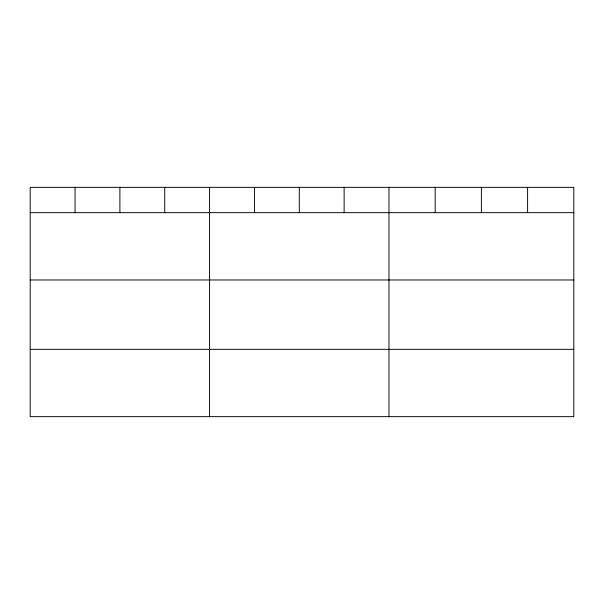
<?xml version="1.0" encoding="UTF-8"?>
<svg xmlns="http://www.w3.org/2000/svg" width="604" height="604" viewBox="0 0 604 604"><rect width="100%" height="100%" fill="white"/><g stroke="black" fill="none" stroke-linecap="round" stroke-linejoin="round"><path stroke-width="0.91" d="M573.8 212.661L573.8 416.647L30.2 416.647L30.2 187.353L573.8 187.353L573.8 212.661L30.2 212.661M30.2 279.977L573.8 279.977M30.2 349.331L573.8 349.331M527.594 187.353L527.594 212.661M481.388 187.353L481.388 212.661M435.182 187.353L435.182 212.661M388.976 187.353L388.976 416.647M344.129 187.353L344.129 212.661M299.282 187.353L299.282 212.661M254.435 187.353L254.435 212.661M209.588 187.353L209.588 416.647M164.741 187.353L164.741 212.661M119.894 187.353L119.894 212.661M75.047 187.353L75.047 212.661"/></g></svg>
